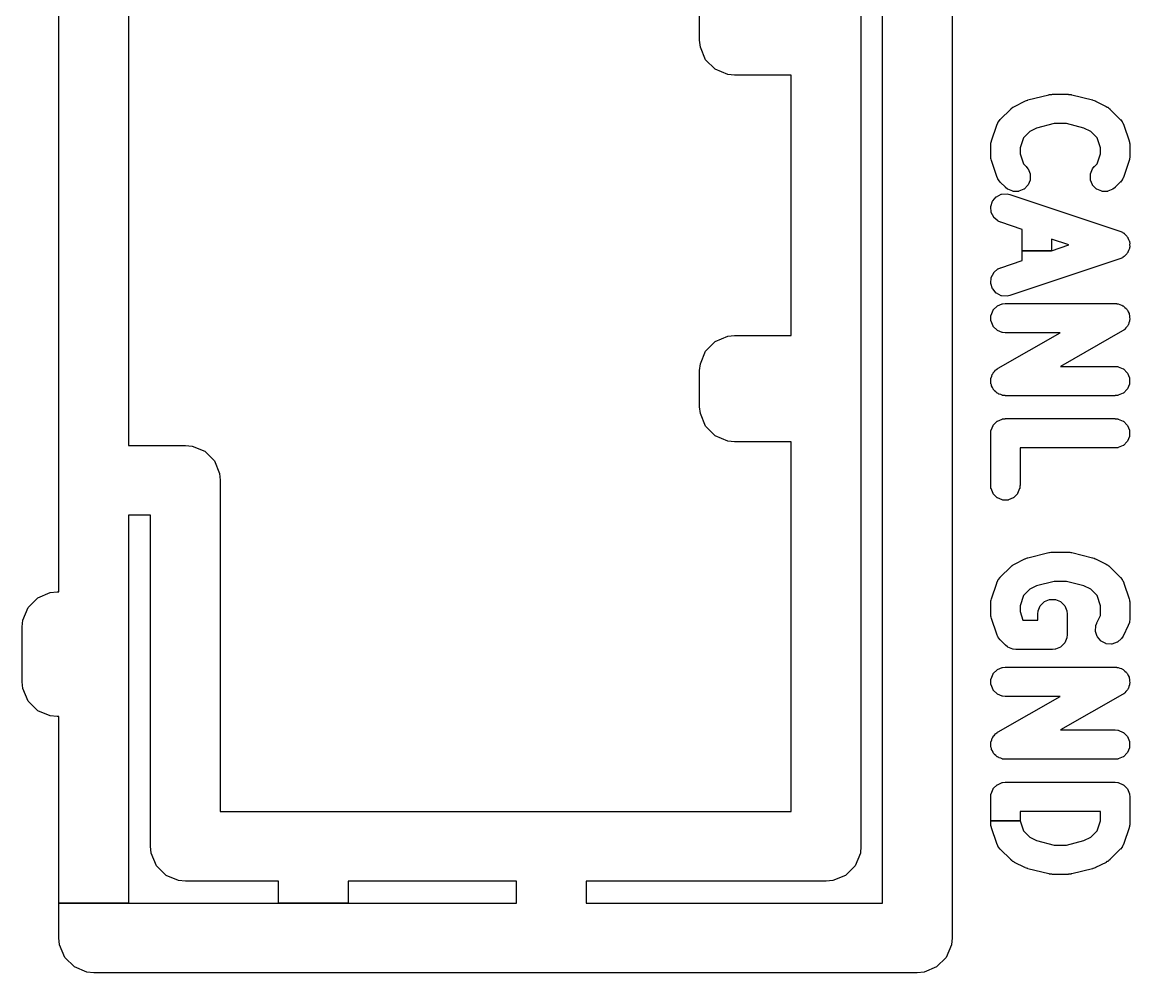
# Model space of a CAD drawing. Extents: x 3.09 to 4.62, y -6.48 to -3.16.
# Drawn here: x 3.085 to 3.3232, y -4.7999 to -4.5955 of the extents above; entities that cross this region are included whole.
import ezdxf

# ---------------------------------------------------------------- set-up
doc = ezdxf.new("R2010")
doc.units = 0
doc.header["$MEASUREMENT"] = 0
doc.layers.add('BLACK', color=7, linetype='CONTINUOUS')

msp = doc.modelspace()

# ---------------------------------------------------------------- linework, layer by layer
at = {"layer": 'BLACK', "linetype": 'CONTINUOUS'}
for p, q in [((3.28502, -4.39861), (3.28502, -4.79241)), ((3.27002, -4.78491), (3.27002, -4.40611)), ((3.26542, -4.41831), (3.26542, -4.77271)), ((3.09292, -4.71801), (3.09292, -4.50451)), ((3.10792, -4.50451), (3.10792, -4.68651)), ((3.23072, -4.59941), (3.23072, -4.59161)), ((3.23087, -4.60088), (3.23072, -4.59941)), ((3.23199, -4.60358), (3.23087, -4.60088)), ((3.23406, -4.60565), (3.23199, -4.60358)), ((3.23676, -4.60677), (3.23406, -4.60565)), ((3.23822, -4.60691), (3.23676, -4.60677)), ((3.25042, -4.60691), (3.23822, -4.60691)), ((3.25042, -4.66291), (3.25042, -4.60691)), ((3.30133, -4.61224), (3.30583, -4.61112)), ((3.30583, -4.61112), (3.30584, -4.61111)), ((3.30584, -4.61111), (3.30592, -4.6111)), ((3.30592, -4.6111), (3.30594, -4.6111)), ((3.30594, -4.6111), (3.30599, -4.61108)), ((3.30599, -4.61108), (3.30621, -4.61106)), ((3.30621, -4.61106), (3.30642, -4.61103)), ((3.30642, -4.61103), (3.30647, -4.61103)), ((3.30647, -4.61103), (3.30649, -4.61103)), ((3.30649, -4.61103), (3.30657, -4.61102)), ((3.30657, -4.61102), (3.30659, -4.61102)), ((3.30659, -4.61102), (3.30996, -4.61102)), ((3.30996, -4.61102), (3.30998, -4.61102)), ((3.30998, -4.61102), (3.31006, -4.61103)), ((3.31006, -4.61103), (3.31008, -4.61103)), ((3.31008, -4.61103), (3.31014, -4.61103)), ((3.31014, -4.61103), (3.31035, -4.61106)), ((3.31035, -4.61106), (3.31056, -4.61108)), ((3.31056, -4.61108), (3.31062, -4.6111)), ((3.31062, -4.6111), (3.31063, -4.6111)), ((3.31063, -4.6111), (3.31071, -4.61111)), ((3.31071, -4.61111), (3.31073, -4.61112)), ((3.31073, -4.61112), (3.31523, -4.61224)), ((3.29536, -4.61645), (3.29761, -4.6142)), ((3.29761, -4.6142), (3.29763, -4.61418)), ((3.29763, -4.61418), (3.29784, -4.61401)), ((3.29784, -4.61401), (3.29788, -4.61396)), ((3.29788, -4.61396), (3.29792, -4.61392)), ((3.29792, -4.61392), (3.298, -4.61387)), ((3.298, -4.61387), (3.29807, -4.61382)), ((3.29807, -4.61382), (3.29812, -4.61379)), ((3.29812, -4.61379), (3.29818, -4.61376)), ((3.29818, -4.61376), (3.29841, -4.61362)), ((3.29841, -4.61362), (3.29843, -4.61361)), ((3.29843, -4.61361), (3.30068, -4.61248)), ((3.30068, -4.61248), (3.3007, -4.61247)), ((3.3007, -4.61247), (3.30072, -4.61246)), ((3.30072, -4.61246), (3.30076, -4.61244)), ((3.30076, -4.61244), (3.301, -4.61236)), ((3.301, -4.61236), (3.30124, -4.61227)), ((3.30124, -4.61227), (3.30128, -4.61226)), ((3.30128, -4.61226), (3.30131, -4.61225)), ((3.30131, -4.61225), (3.30133, -4.61224)), ((3.31523, -4.61224), (3.31525, -4.61225)), ((3.31525, -4.61225), (3.31527, -4.61226)), ((3.31527, -4.61226), (3.31531, -4.61227)), ((3.31531, -4.61227), (3.31555, -4.61236)), ((3.31555, -4.61236), (3.31579, -4.61244)), ((3.31579, -4.61244), (3.31583, -4.61246)), ((3.31583, -4.61246), (3.31585, -4.61247)), ((3.31585, -4.61247), (3.31587, -4.61248)), ((3.31587, -4.61248), (3.31812, -4.61361)), ((3.31812, -4.61361), (3.31814, -4.61362)), ((3.31814, -4.61362), (3.31837, -4.61376)), ((3.31837, -4.61376), (3.31843, -4.61379)), ((3.31843, -4.61379), (3.31848, -4.61382)), ((3.31848, -4.61382), (3.31855, -4.61387)), ((3.31855, -4.61387), (3.31863, -4.61392)), ((3.31863, -4.61392), (3.31867, -4.61396)), ((3.31867, -4.61396), (3.31871, -4.61401)), ((3.31871, -4.61401), (3.31893, -4.61418)), ((3.31893, -4.61418), (3.31894, -4.6142)), ((3.31894, -4.6142), (3.32119, -4.61645)), ((3.29498, -4.61691), (3.29535, -4.61646)), ((3.29535, -4.61646), (3.29536, -4.61645)), ((3.32119, -4.61645), (3.3212, -4.61646)), ((3.3212, -4.61646), (3.32157, -4.61691)), ((3.29348, -4.62105), (3.2946, -4.61768)), ((3.2946, -4.61768), (3.29461, -4.61766)), ((3.29461, -4.61766), (3.29485, -4.61713)), ((3.29485, -4.61713), (3.29488, -4.61708)), ((3.29488, -4.61708), (3.29493, -4.61703)), ((3.29493, -4.61703), (3.29495, -4.61696)), ((3.29495, -4.61696), (3.29498, -4.61691)), ((3.30319, -4.61827), (3.30171, -4.61901)), ((3.30698, -4.61732), (3.30319, -4.61827)), ((3.30958, -4.61732), (3.30698, -4.61732)), ((3.31336, -4.61827), (3.30958, -4.61732)), ((3.31485, -4.61901), (3.31336, -4.61827)), ((3.32157, -4.61691), (3.3216, -4.61696)), ((3.3216, -4.61696), (3.32163, -4.61703)), ((3.32163, -4.61703), (3.32168, -4.61708)), ((3.32168, -4.61708), (3.32171, -4.61713)), ((3.32171, -4.61713), (3.32194, -4.61766)), ((3.32194, -4.61766), (3.32195, -4.61768)), ((3.32195, -4.61768), (3.32308, -4.62105)), ((3.29339, -4.6214), (3.29341, -4.62134)), ((3.29341, -4.62134), (3.29347, -4.62107)), ((3.29347, -4.62107), (3.29348, -4.62105)), ((3.30034, -4.62037), (3.29962, -4.62256)), ((3.30171, -4.61901), (3.30034, -4.62037)), ((3.31621, -4.62037), (3.31485, -4.61901)), ((3.31694, -4.62256), (3.31621, -4.62037)), ((3.32308, -4.62105), (3.32308, -4.62107)), ((3.32308, -4.62107), (3.32314, -4.62134)), ((3.32314, -4.62134), (3.32317, -4.6214)), ((3.29332, -4.62203), (3.29334, -4.62175)), ((3.29332, -4.62205), (3.29332, -4.62203)), ((3.29332, -4.6243), (3.29332, -4.62205)), ((3.29334, -4.62163), (3.29336, -4.62154)), ((3.29334, -4.62169), (3.29334, -4.62163)), ((3.29334, -4.62175), (3.29334, -4.62169)), ((3.29336, -4.62154), (3.29337, -4.62145)), ((3.29337, -4.62145), (3.29339, -4.6214)), ((3.29962, -4.62256), (3.29962, -4.62379)), ((3.31694, -4.62379), (3.31694, -4.62256)), ((3.32317, -4.6214), (3.32318, -4.62145)), ((3.32318, -4.62145), (3.32319, -4.62154)), ((3.32319, -4.62154), (3.32321, -4.62163)), ((3.32321, -4.62163), (3.32321, -4.62169)), ((3.32321, -4.62169), (3.32321, -4.62175)), ((3.32321, -4.62175), (3.32324, -4.62203)), ((3.32324, -4.62203), (3.32324, -4.62205)), ((3.32324, -4.62205), (3.32324, -4.6243)), ((3.29332, -4.62432), (3.29332, -4.6243)), ((3.29334, -4.62459), (3.29332, -4.62432)), ((3.29334, -4.62465), (3.29334, -4.62459)), ((3.29334, -4.62471), (3.29334, -4.62465)), ((3.29336, -4.6248), (3.29334, -4.62471)), ((3.29337, -4.62489), (3.29336, -4.6248)), ((3.29339, -4.62495), (3.29337, -4.62489)), ((3.29341, -4.625), (3.29339, -4.62495)), ((3.29347, -4.62527), (3.29341, -4.625)), ((3.29348, -4.62529), (3.29347, -4.62527)), ((3.2946, -4.62867), (3.29348, -4.62529)), ((3.29962, -4.62379), (3.30034, -4.62597)), ((3.30034, -4.62597), (3.30094, -4.62657)), ((3.31561, -4.62657), (3.31621, -4.62597)), ((3.31621, -4.62597), (3.31694, -4.62379)), ((3.32308, -4.62529), (3.32195, -4.62867)), ((3.32314, -4.62501), (3.32308, -4.62527)), ((3.32308, -4.62527), (3.32308, -4.62529)), ((3.32317, -4.62495), (3.32314, -4.62501)), ((3.32318, -4.62489), (3.32317, -4.62495)), ((3.32319, -4.6248), (3.32318, -4.62489)), ((3.32321, -4.62471), (3.32319, -4.6248)), ((3.32324, -4.62432), (3.32321, -4.62459)), ((3.32321, -4.62459), (3.32321, -4.62465)), ((3.32321, -4.62465), (3.32321, -4.62471)), ((3.32324, -4.6243), (3.32324, -4.62432)), ((3.30094, -4.62657), (3.30096, -4.62658)), ((3.30096, -4.62658), (3.30132, -4.62703)), ((3.30132, -4.62703), (3.30135, -4.62708)), ((3.30135, -4.62708), (3.30179, -4.62815)), ((3.30179, -4.62815), (3.30181, -4.62822)), ((3.30181, -4.62822), (3.30181, -4.62937)), ((3.31475, -4.62822), (3.31476, -4.62815)), ((3.31475, -4.62937), (3.31475, -4.62822)), ((3.31476, -4.62815), (3.3152, -4.62708)), ((3.3152, -4.62708), (3.31523, -4.62703)), ((3.31523, -4.62703), (3.3156, -4.62658)), ((3.3156, -4.62658), (3.31561, -4.62657)), ((3.29461, -4.62869), (3.2946, -4.62867)), ((3.29485, -4.62921), (3.29461, -4.62869)), ((3.29488, -4.62926), (3.29485, -4.62921)), ((3.29493, -4.62932), (3.29488, -4.62926)), ((3.29495, -4.62939), (3.29493, -4.62932)), ((3.29498, -4.62944), (3.29495, -4.62939)), ((3.29535, -4.62988), (3.29498, -4.62944)), ((3.29536, -4.6299), (3.29535, -4.62988)), ((3.29649, -4.63102), (3.29536, -4.6299)), ((3.30131, -4.63058), (3.30049, -4.63139)), ((3.30135, -4.63051), (3.30131, -4.63058)), ((3.30179, -4.62945), (3.30135, -4.63051)), ((3.30181, -4.62937), (3.30179, -4.62945)), ((3.31476, -4.62945), (3.31475, -4.62937)), ((3.3152, -4.63051), (3.31476, -4.62945)), ((3.31524, -4.63058), (3.3152, -4.63051)), ((3.31606, -4.63139), (3.31524, -4.63058)), ((3.32119, -4.6299), (3.32007, -4.63102)), ((3.3212, -4.62988), (3.32119, -4.6299)), ((3.32157, -4.62944), (3.3212, -4.62988)), ((3.3216, -4.62939), (3.32157, -4.62944)), ((3.32163, -4.62932), (3.3216, -4.62939)), ((3.32168, -4.62926), (3.32163, -4.62932)), ((3.32171, -4.62921), (3.32168, -4.62926)), ((3.32194, -4.62869), (3.32171, -4.62921)), ((3.32195, -4.62867), (3.32194, -4.62869)), ((3.29375, -4.63395), (3.29451, -4.63308)), ((3.29451, -4.63308), (3.29457, -4.63304)), ((3.29457, -4.63304), (3.2956, -4.63252)), ((3.2956, -4.63252), (3.29567, -4.6325)), ((3.29567, -4.6325), (3.29682, -4.63242)), ((3.2965, -4.63104), (3.29649, -4.63102)), ((3.29695, -4.6314), (3.2965, -4.63104)), ((3.29682, -4.63242), (3.29688, -4.63242)), ((3.29688, -4.63242), (3.29744, -4.63255)), ((3.297, -4.63143), (3.29695, -4.6314)), ((3.29806, -4.63187), (3.297, -4.63143)), ((3.29744, -4.63255), (3.29746, -4.63256)), ((3.29746, -4.63256), (3.32108, -4.64043)), ((3.29814, -4.63189), (3.29806, -4.63187)), ((3.29929, -4.63189), (3.29814, -4.63189)), ((3.29937, -4.63187), (3.29929, -4.63189)), ((3.30043, -4.63143), (3.29937, -4.63187)), ((3.30049, -4.63139), (3.30043, -4.63143)), ((3.31612, -4.63143), (3.31606, -4.63139)), ((3.31719, -4.63187), (3.31612, -4.63143)), ((3.31726, -4.63189), (3.31719, -4.63187)), ((3.31841, -4.63189), (3.31726, -4.63189)), ((3.31849, -4.63187), (3.31841, -4.63189)), ((3.31955, -4.63143), (3.31849, -4.63187)), ((3.3196, -4.6314), (3.31955, -4.63143)), ((3.32005, -4.63104), (3.3196, -4.6314)), ((3.32007, -4.63102), (3.32005, -4.63104)), ((3.29334, -4.63519), (3.29335, -4.63511)), ((3.29342, -4.63634), (3.29334, -4.63519)), ((3.29335, -4.63511), (3.29371, -4.63402)), ((3.29371, -4.63402), (3.29375, -4.63395)), ((3.29344, -4.63641), (3.29342, -4.63634)), ((3.29396, -4.63744), (3.29344, -4.63641)), ((3.294, -4.6375), (3.29396, -4.63744)), ((3.29487, -4.63826), (3.294, -4.6375)), ((3.29492, -4.63829), (3.29487, -4.63826)), ((3.29545, -4.63853), (3.29492, -4.63829)), ((3.29547, -4.63853), (3.29545, -4.63853)), ((3.30007, -4.64007), (3.29547, -4.63853)), ((3.30007, -4.64467), (3.30007, -4.64007)), ((3.31013, -4.64342), (3.30636, -4.64217)), ((3.30636, -4.64217), (3.30636, -4.64467)), ((3.32108, -4.64043), (3.3211, -4.64044)), ((3.3211, -4.64044), (3.32163, -4.64067)), ((3.32163, -4.64067), (3.32168, -4.64071)), ((3.32168, -4.64071), (3.32182, -4.64083)), ((3.32182, -4.64083), (3.32199, -4.64091)), ((3.32199, -4.64091), (3.32205, -4.64096)), ((3.32205, -4.64096), (3.32228, -4.64123)), ((3.32228, -4.64123), (3.32255, -4.64146)), ((3.32255, -4.64146), (3.3226, -4.64152)), ((3.3226, -4.64152), (3.32268, -4.64169)), ((3.32268, -4.64169), (3.3228, -4.64183)), ((3.3228, -4.64183), (3.32284, -4.64189)), ((3.32284, -4.64189), (3.32295, -4.64223)), ((3.32295, -4.64223), (3.32311, -4.64255)), ((3.32311, -4.64255), (3.32313, -4.64263)), ((3.32313, -4.64263), (3.32315, -4.64281)), ((3.30007, -4.64677), (3.30007, -4.64467)), ((3.30007, -4.64467), (3.30636, -4.64467)), ((3.30636, -4.64467), (3.30007, -4.64467)), ((3.30636, -4.64467), (3.31013, -4.64342)), ((3.32268, -4.64515), (3.3226, -4.64532)), ((3.3228, -4.64501), (3.32268, -4.64515)), ((3.32284, -4.64494), (3.3228, -4.64501)), ((3.32295, -4.64461), (3.32284, -4.64494)), ((3.32311, -4.64429), (3.32295, -4.64461)), ((3.32313, -4.64421), (3.32311, -4.64429)), ((3.32315, -4.64403), (3.32313, -4.64421)), ((3.32315, -4.64281), (3.3232, -4.64299)), ((3.3232, -4.64385), (3.32315, -4.64403)), ((3.32321, -4.64306), (3.32319, -4.64342)), ((3.32319, -4.64342), (3.32321, -4.64377)), ((3.3232, -4.64299), (3.32321, -4.64306)), ((3.32321, -4.64377), (3.3232, -4.64385)), ((3.29547, -4.64831), (3.30007, -4.64677)), ((3.32108, -4.64641), (3.29746, -4.65428)), ((3.3211, -4.6464), (3.32108, -4.64641)), ((3.32163, -4.64616), (3.3211, -4.6464)), ((3.32168, -4.64613), (3.32163, -4.64616)), ((3.32182, -4.64601), (3.32168, -4.64613)), ((3.32199, -4.64593), (3.32182, -4.64601)), ((3.32205, -4.64588), (3.32199, -4.64593)), ((3.32228, -4.64561), (3.32205, -4.64588)), ((3.32255, -4.64538), (3.32228, -4.64561)), ((3.3226, -4.64532), (3.32255, -4.64538)), ((3.29344, -4.65043), (3.29396, -4.6494)), ((3.29396, -4.6494), (3.294, -4.64933)), ((3.294, -4.64933), (3.29487, -4.64858)), ((3.29487, -4.64858), (3.29492, -4.64855)), ((3.29492, -4.64855), (3.29545, -4.64831)), ((3.29545, -4.64831), (3.29547, -4.64831)), ((3.29334, -4.65165), (3.29342, -4.6505)), ((3.29335, -4.65173), (3.29334, -4.65165)), ((3.29371, -4.65282), (3.29335, -4.65173)), ((3.29342, -4.6505), (3.29344, -4.65043)), ((3.29375, -4.65288), (3.29371, -4.65282)), ((3.29451, -4.65376), (3.29375, -4.65288)), ((3.29457, -4.6538), (3.29451, -4.65376)), ((3.2956, -4.65432), (3.29457, -4.6538)), ((3.29567, -4.65434), (3.2956, -4.65432)), ((3.29682, -4.65442), (3.29567, -4.65434)), ((3.29688, -4.65442), (3.29682, -4.65442)), ((3.29744, -4.65429), (3.29688, -4.65442)), ((3.29746, -4.65428), (3.29744, -4.65429)), ((3.29387, -4.65739), (3.29469, -4.65657)), ((3.29469, -4.65657), (3.29475, -4.65653)), ((3.29475, -4.65653), (3.29581, -4.65609)), ((3.29581, -4.65609), (3.29587, -4.65608)), ((3.29587, -4.65608), (3.29645, -4.65602)), ((3.29645, -4.65602), (3.29647, -4.65602)), ((3.29647, -4.65602), (3.32009, -4.65602)), ((3.32009, -4.65602), (3.32011, -4.65602)), ((3.32011, -4.65602), (3.32023, -4.65603)), ((3.32023, -4.65603), (3.32027, -4.65603)), ((3.32027, -4.65603), (3.32035, -4.65603)), ((3.32035, -4.65603), (3.32041, -4.65605)), ((3.32041, -4.65605), (3.32068, -4.65608)), ((3.32068, -4.65608), (3.32074, -4.65609)), ((3.32074, -4.65609), (3.32109, -4.65624)), ((3.32109, -4.65624), (3.32146, -4.65634)), ((3.32146, -4.65634), (3.32153, -4.65637)), ((3.32153, -4.65637), (3.32165, -4.65647)), ((3.32165, -4.65647), (3.3218, -4.65653)), ((3.3218, -4.65653), (3.32187, -4.65657)), ((3.32187, -4.65657), (3.32214, -4.65684)), ((3.32214, -4.65684), (3.32244, -4.65707)), ((3.32244, -4.65707), (3.32249, -4.65713)), ((3.29337, -4.65859), (3.29339, -4.65852)), ((3.29337, -4.65974), (3.29337, -4.65859)), ((3.29339, -4.65852), (3.29383, -4.65745)), ((3.29383, -4.65745), (3.29387, -4.65739)), ((3.32249, -4.65713), (3.32257, -4.65727)), ((3.32257, -4.65727), (3.32268, -4.65739)), ((3.32268, -4.65739), (3.32272, -4.65745)), ((3.32272, -4.65745), (3.32287, -4.6578)), ((3.32287, -4.6578), (3.32306, -4.65813)), ((3.32306, -4.65813), (3.32308, -4.65821)), ((3.32308, -4.65821), (3.3231, -4.65837)), ((3.3231, -4.65837), (3.32317, -4.65852)), ((3.32317, -4.65852), (3.32318, -4.65859)), ((3.32318, -4.65859), (3.32318, -4.65897)), ((3.32318, -4.65897), (3.32323, -4.65935)), ((3.32322, -4.65943), (3.32318, -4.65958)), ((3.32323, -4.65935), (3.32322, -4.65943)), ((3.29339, -4.65982), (3.29337, -4.65974)), ((3.29383, -4.66088), (3.29339, -4.65982)), ((3.29387, -4.66095), (3.29383, -4.66088)), ((3.29469, -4.66176), (3.29387, -4.66095)), ((3.29475, -4.6618), (3.29469, -4.66176)), ((3.29581, -4.66225), (3.29475, -4.6618)), ((3.32177, -4.66182), (3.32167, -4.66189)), ((3.3218, -4.6618), (3.32177, -4.66182)), ((3.32187, -4.66176), (3.3218, -4.6618)), ((3.32191, -4.66172), (3.32187, -4.66176)), ((3.32214, -4.66156), (3.32191, -4.66172)), ((3.32218, -4.66152), (3.32214, -4.66156)), ((3.32241, -4.66122), (3.32218, -4.66152)), ((3.32268, -4.66095), (3.32241, -4.66122)), ((3.32272, -4.66088), (3.32268, -4.66095)), ((3.32279, -4.66073), (3.32272, -4.66088)), ((3.32289, -4.66061), (3.32279, -4.66073)), ((3.32292, -4.66054), (3.32289, -4.66061)), ((3.32302, -4.66017), (3.32292, -4.66054)), ((3.32317, -4.65982), (3.32302, -4.66017)), ((3.32318, -4.65974), (3.32317, -4.65982)), ((3.32318, -4.65958), (3.32318, -4.65974)), ((3.23199, -4.66625), (3.23406, -4.66418)), ((3.23406, -4.66418), (3.23676, -4.66306)), ((3.23676, -4.66306), (3.23822, -4.66291)), ((3.23822, -4.66291), (3.25042, -4.66291)), ((3.2949, -4.66993), (3.30823, -4.66232)), ((3.29587, -4.66226), (3.29581, -4.66225)), ((3.29645, -4.66232), (3.29587, -4.66226)), ((3.29647, -4.66232), (3.29645, -4.66232)), ((3.30823, -4.66232), (3.29647, -4.66232)), ((3.32165, -4.6619), (3.30833, -4.66952)), ((3.32167, -4.66189), (3.32165, -4.6619)), ((3.23087, -4.66895), (3.23199, -4.66625)), ((3.23072, -4.67041), (3.23087, -4.66895)), ((3.23072, -4.67821), (3.23072, -4.67041)), ((3.29353, -4.67166), (3.29363, -4.6713)), ((3.29363, -4.6713), (3.29367, -4.67123)), ((3.29367, -4.67123), (3.29377, -4.6711)), ((3.29377, -4.6711), (3.29383, -4.67095)), ((3.29383, -4.67095), (3.29387, -4.67089)), ((3.29387, -4.67089), (3.29414, -4.67062)), ((3.29414, -4.67062), (3.29437, -4.67032)), ((3.29437, -4.67032), (3.29441, -4.67028)), ((3.29441, -4.67028), (3.29464, -4.67012)), ((3.29464, -4.67012), (3.29469, -4.67007)), ((3.29469, -4.67007), (3.29475, -4.67003)), ((3.29475, -4.67003), (3.29478, -4.67002)), ((3.29478, -4.67002), (3.29489, -4.66994)), ((3.29489, -4.66994), (3.2949, -4.66993)), ((3.30833, -4.66952), (3.32009, -4.66952)), ((3.32009, -4.66952), (3.32011, -4.66952)), ((3.32011, -4.66952), (3.32068, -4.66957)), ((3.32068, -4.66957), (3.32074, -4.66959)), ((3.32074, -4.66959), (3.3218, -4.67003)), ((3.3218, -4.67003), (3.32187, -4.67007)), ((3.32187, -4.67007), (3.32268, -4.67089)), ((3.32268, -4.67089), (3.32272, -4.67095)), ((3.32272, -4.67095), (3.32317, -4.67201)), ((3.29332, -4.67248), (3.29333, -4.67241)), ((3.29337, -4.67286), (3.29332, -4.67248)), ((3.29333, -4.67241), (3.29337, -4.67225)), ((3.29337, -4.67209), (3.29339, -4.67201)), ((3.29337, -4.67225), (3.29337, -4.67209)), ((3.29337, -4.67324), (3.29337, -4.67286)), ((3.29339, -4.67332), (3.29337, -4.67324)), ((3.29339, -4.67201), (3.29353, -4.67166)), ((3.29345, -4.67347), (3.29339, -4.67332)), ((3.29347, -4.67363), (3.29345, -4.67347)), ((3.29349, -4.6737), (3.29347, -4.67363)), ((3.29368, -4.67403), (3.29349, -4.6737)), ((3.32317, -4.67332), (3.32272, -4.67438)), ((3.32317, -4.67201), (3.32318, -4.67209)), ((3.32318, -4.67324), (3.32317, -4.67332)), ((3.32318, -4.67209), (3.32318, -4.67324)), ((3.29383, -4.67438), (3.29368, -4.67403)), ((3.29387, -4.67445), (3.29383, -4.67438)), ((3.29399, -4.67456), (3.29387, -4.67445)), ((3.29407, -4.6747), (3.29399, -4.67456)), ((3.29412, -4.67476), (3.29407, -4.6747)), ((3.29442, -4.67499), (3.29412, -4.67476)), ((3.29469, -4.67526), (3.29442, -4.67499)), ((3.29475, -4.6753), (3.29469, -4.67526)), ((3.2949, -4.67536), (3.29475, -4.6753)), ((3.29503, -4.67546), (3.2949, -4.67536)), ((3.2951, -4.6755), (3.29503, -4.67546)), ((3.29546, -4.6756), (3.2951, -4.6755)), ((3.29581, -4.67574), (3.29546, -4.6756)), ((3.29587, -4.67576), (3.29581, -4.67574)), ((3.29615, -4.67579), (3.29587, -4.67576)), ((3.29621, -4.6758), (3.29615, -4.67579)), ((3.29628, -4.67581), (3.29621, -4.6758)), ((3.29632, -4.6758), (3.29628, -4.67581)), ((3.29645, -4.67581), (3.29632, -4.6758)), ((3.29647, -4.67582), (3.29645, -4.67581)), ((3.32009, -4.67582), (3.29647, -4.67582)), ((3.32011, -4.67581), (3.32009, -4.67582)), ((3.32068, -4.67576), (3.32011, -4.67581)), ((3.32074, -4.67574), (3.32068, -4.67576)), ((3.3218, -4.6753), (3.32074, -4.67574)), ((3.32187, -4.67526), (3.3218, -4.6753)), ((3.32268, -4.67445), (3.32187, -4.67526)), ((3.32272, -4.67438), (3.32268, -4.67445)), ((3.23087, -4.67967), (3.23072, -4.67821)), ((3.23199, -4.68238), (3.23087, -4.67967)), ((3.29475, -4.68128), (3.29581, -4.68084)), ((3.29581, -4.68084), (3.29587, -4.68082)), ((3.29587, -4.68082), (3.29645, -4.68077)), ((3.29645, -4.68077), (3.29647, -4.68076)), ((3.29647, -4.68076), (3.32009, -4.68076)), ((3.32009, -4.68076), (3.32011, -4.68077)), ((3.32011, -4.68077), (3.32068, -4.68082)), ((3.32068, -4.68082), (3.32074, -4.68084)), ((3.32074, -4.68084), (3.3218, -4.68128)), ((3.23406, -4.68445), (3.23199, -4.68238)), ((3.29337, -4.68332), (3.29339, -4.68326)), ((3.29339, -4.68326), (3.29383, -4.6822)), ((3.29383, -4.6822), (3.29387, -4.68213)), ((3.29387, -4.68213), (3.29469, -4.68132)), ((3.29469, -4.68132), (3.29475, -4.68128)), ((3.3218, -4.68128), (3.32187, -4.68132)), ((3.32187, -4.68132), (3.32268, -4.68213)), ((3.32268, -4.68213), (3.32272, -4.6822)), ((3.32272, -4.6822), (3.32317, -4.68326)), ((3.32317, -4.68326), (3.32318, -4.68334)), ((3.23676, -4.68557), (3.23406, -4.68445)), ((3.23822, -4.68571), (3.23676, -4.68557)), ((3.29332, -4.6839), (3.29337, -4.68332)), ((3.29332, -4.68391), (3.29332, -4.6839)), ((3.29332, -4.69516), (3.29332, -4.68391)), ((3.32272, -4.68563), (3.32268, -4.68569)), ((3.32317, -4.68457), (3.32272, -4.68563)), ((3.32318, -4.68449), (3.32317, -4.68457)), ((3.32318, -4.68334), (3.32318, -4.68449)), ((3.10792, -4.68651), (3.12012, -4.68651)), ((3.12012, -4.68651), (3.12159, -4.68666)), ((3.12159, -4.68666), (3.12429, -4.68778)), ((3.12429, -4.68778), (3.12636, -4.68985)), ((3.25042, -4.68571), (3.23822, -4.68571)), ((3.25042, -4.76521), (3.25042, -4.68571)), ((3.32009, -4.68706), (3.29962, -4.68706)), ((3.29962, -4.68706), (3.29962, -4.69516)), ((3.32011, -4.68706), (3.32009, -4.68706)), ((3.32068, -4.68701), (3.32011, -4.68706)), ((3.32074, -4.68699), (3.32068, -4.68701)), ((3.3218, -4.68655), (3.32074, -4.68699)), ((3.32187, -4.68651), (3.3218, -4.68655)), ((3.32268, -4.68569), (3.32187, -4.68651)), ((3.12636, -4.68985), (3.12748, -4.69255)), ((3.12748, -4.69255), (3.12762, -4.69401)), ((3.12762, -4.69401), (3.12762, -4.76521)), ((3.29332, -4.69518), (3.29332, -4.69516)), ((3.29337, -4.69576), (3.29332, -4.69518)), ((3.29961, -4.69518), (3.29956, -4.69576)), ((3.29962, -4.69516), (3.29961, -4.69518)), ((3.29339, -4.69581), (3.29337, -4.69576)), ((3.29383, -4.69688), (3.29339, -4.69581)), ((3.29387, -4.69694), (3.29383, -4.69688)), ((3.29469, -4.69776), (3.29387, -4.69694)), ((3.29906, -4.69694), (3.29825, -4.69776)), ((3.2991, -4.69688), (3.29906, -4.69694)), ((3.29954, -4.69581), (3.2991, -4.69688)), ((3.29956, -4.69576), (3.29954, -4.69581)), ((3.29475, -4.6978), (3.29469, -4.69776)), ((3.29581, -4.69824), (3.29475, -4.6978)), ((3.29589, -4.69826), (3.29581, -4.69824)), ((3.29704, -4.69826), (3.29589, -4.69826)), ((3.29712, -4.69824), (3.29704, -4.69826)), ((3.29818, -4.6978), (3.29712, -4.69824)), ((3.29825, -4.69776), (3.29818, -4.6978)), ((3.11262, -4.70151), (3.10792, -4.70151)), ((3.10792, -4.70151), (3.10792, -4.78491)), ((3.11262, -4.77271), (3.11262, -4.70151)), ((3.30599, -4.70951), (3.30621, -4.70949)), ((3.30621, -4.70949), (3.30642, -4.70945)), ((3.30642, -4.70945), (3.30647, -4.70945)), ((3.30647, -4.70945), (3.30649, -4.70946)), ((3.30649, -4.70946), (3.30657, -4.70945)), ((3.30657, -4.70945), (3.30659, -4.70945)), ((3.30659, -4.70945), (3.30996, -4.70945)), ((3.30996, -4.70945), (3.30998, -4.70945)), ((3.30998, -4.70945), (3.31006, -4.70946)), ((3.31006, -4.70946), (3.31008, -4.70945)), ((3.31008, -4.70945), (3.31014, -4.70945)), ((3.31014, -4.70945), (3.31035, -4.70949)), ((3.31035, -4.70949), (3.31056, -4.70951)), ((3.29843, -4.71203), (3.30068, -4.71091)), ((3.30068, -4.71091), (3.3007, -4.7109)), ((3.3007, -4.7109), (3.30072, -4.71089)), ((3.30072, -4.71089), (3.30076, -4.71087)), ((3.30076, -4.71087), (3.301, -4.71078)), ((3.301, -4.71078), (3.30124, -4.71069)), ((3.30124, -4.71069), (3.30128, -4.71068)), ((3.30128, -4.71068), (3.30131, -4.71067)), ((3.30131, -4.71067), (3.30133, -4.71067)), ((3.30133, -4.71067), (3.30583, -4.70954)), ((3.30583, -4.70954), (3.30584, -4.70954)), ((3.30584, -4.70954), (3.30592, -4.70953)), ((3.30592, -4.70953), (3.30594, -4.70952)), ((3.30594, -4.70952), (3.30599, -4.70951)), ((3.31056, -4.70951), (3.31062, -4.70952)), ((3.31062, -4.70952), (3.31063, -4.70953)), ((3.31063, -4.70953), (3.31071, -4.70954)), ((3.31071, -4.70954), (3.31073, -4.70954)), ((3.31073, -4.70954), (3.31523, -4.71067)), ((3.31523, -4.71067), (3.31525, -4.71067)), ((3.31525, -4.71067), (3.31527, -4.71068)), ((3.31527, -4.71068), (3.31531, -4.71069)), ((3.31531, -4.71069), (3.31555, -4.71078)), ((3.31555, -4.71078), (3.31579, -4.71087)), ((3.31579, -4.71087), (3.31583, -4.71089)), ((3.31583, -4.71089), (3.31585, -4.7109)), ((3.31585, -4.7109), (3.31587, -4.71091)), ((3.31587, -4.71091), (3.31812, -4.71203)), ((3.29536, -4.71487), (3.29761, -4.71262)), ((3.29761, -4.71262), (3.29763, -4.71261)), ((3.29763, -4.71261), (3.29784, -4.71243)), ((3.29784, -4.71243), (3.29788, -4.71239)), ((3.29788, -4.71239), (3.29792, -4.71235)), ((3.29792, -4.71235), (3.298, -4.7123)), ((3.298, -4.7123), (3.29807, -4.71224)), ((3.29807, -4.71224), (3.29812, -4.71221)), ((3.29812, -4.71221), (3.29818, -4.71219)), ((3.29818, -4.71219), (3.29841, -4.71204)), ((3.29841, -4.71204), (3.29843, -4.71203)), ((3.31812, -4.71203), (3.31814, -4.71204)), ((3.31814, -4.71204), (3.31837, -4.71219)), ((3.31837, -4.71219), (3.31843, -4.71221)), ((3.31843, -4.71221), (3.31848, -4.71224)), ((3.31848, -4.71224), (3.31855, -4.7123)), ((3.31855, -4.7123), (3.31863, -4.71235)), ((3.31863, -4.71235), (3.31867, -4.71239)), ((3.31867, -4.71239), (3.31871, -4.71243)), ((3.31871, -4.71243), (3.31893, -4.71261)), ((3.31893, -4.71261), (3.31894, -4.71262)), ((3.31894, -4.71262), (3.32119, -4.71487)), ((3.29348, -4.71948), (3.2946, -4.7161)), ((3.2946, -4.7161), (3.29461, -4.71608)), ((3.29461, -4.71608), (3.29485, -4.71556)), ((3.29485, -4.71556), (3.29488, -4.71551)), ((3.29488, -4.71551), (3.29493, -4.71545)), ((3.29493, -4.71545), (3.29495, -4.71538)), ((3.29495, -4.71538), (3.29498, -4.71533)), ((3.29498, -4.71533), (3.29535, -4.71489)), ((3.29535, -4.71489), (3.29536, -4.71487)), ((3.30698, -4.71575), (3.30319, -4.7167)), ((3.30958, -4.71575), (3.30698, -4.71575)), ((3.31336, -4.7167), (3.30958, -4.71575)), ((3.32119, -4.71487), (3.3212, -4.71489)), ((3.3212, -4.71489), (3.32157, -4.71533)), ((3.32157, -4.71533), (3.3216, -4.71538)), ((3.3216, -4.71538), (3.32163, -4.71545)), ((3.32163, -4.71545), (3.32168, -4.71551)), ((3.32168, -4.71551), (3.32171, -4.71556)), ((3.32171, -4.71556), (3.32194, -4.71608)), ((3.32194, -4.71608), (3.32195, -4.7161)), ((3.32195, -4.7161), (3.32308, -4.71948)), ((3.08836, -4.71928), (3.09106, -4.71816)), ((3.09106, -4.71816), (3.09252, -4.71801)), ((3.09252, -4.71801), (3.09292, -4.71801)), ((3.30034, -4.7188), (3.29962, -4.72098)), ((3.30171, -4.71744), (3.30034, -4.7188)), ((3.30319, -4.7167), (3.30171, -4.71744)), ((3.31485, -4.71744), (3.31336, -4.7167)), ((3.31621, -4.7188), (3.31485, -4.71744)), ((3.31694, -4.72098), (3.31621, -4.7188)), ((3.08517, -4.72405), (3.08629, -4.72135)), ((3.08629, -4.72135), (3.08836, -4.71928)), ((3.29332, -4.72045), (3.29334, -4.72018)), ((3.29332, -4.72047), (3.29332, -4.72045)), ((3.29332, -4.72272), (3.29332, -4.72047)), ((3.29334, -4.72006), (3.29336, -4.71997)), ((3.29334, -4.72012), (3.29334, -4.72006)), ((3.29334, -4.72018), (3.29334, -4.72012)), ((3.29336, -4.71997), (3.29337, -4.71988)), ((3.29337, -4.71988), (3.29339, -4.71982)), ((3.29339, -4.71982), (3.29341, -4.71976)), ((3.29341, -4.71976), (3.29347, -4.7195)), ((3.29347, -4.7195), (3.29348, -4.71948)), ((3.29962, -4.72098), (3.29962, -4.72221)), ((3.30351, -4.72207), (3.30395, -4.72101)), ((3.30395, -4.72101), (3.304, -4.72094)), ((3.304, -4.72094), (3.30481, -4.72013)), ((3.30481, -4.72013), (3.30487, -4.72009)), ((3.30487, -4.72009), (3.30594, -4.71964)), ((3.30594, -4.71964), (3.30601, -4.71963)), ((3.30601, -4.71963), (3.30717, -4.71963)), ((3.30717, -4.71963), (3.30724, -4.71964)), ((3.30724, -4.71964), (3.30831, -4.72009)), ((3.30831, -4.72009), (3.30837, -4.72013)), ((3.30837, -4.72013), (3.30918, -4.72094)), ((3.30918, -4.72094), (3.30923, -4.72101)), ((3.30923, -4.72101), (3.30967, -4.72207)), ((3.31694, -4.7231), (3.31694, -4.72098)), ((3.32308, -4.71948), (3.32308, -4.7195)), ((3.32308, -4.7195), (3.32314, -4.71976)), ((3.32314, -4.71976), (3.32317, -4.71982)), ((3.32317, -4.71982), (3.32318, -4.71988)), ((3.32318, -4.71988), (3.32319, -4.71997)), ((3.32319, -4.71997), (3.32321, -4.72006)), ((3.32321, -4.72006), (3.32321, -4.72012)), ((3.32321, -4.72012), (3.32321, -4.72018)), ((3.32321, -4.72018), (3.32324, -4.72045)), ((3.32324, -4.72045), (3.32324, -4.72047)), ((3.32324, -4.72047), (3.32324, -4.72385)), ((3.29332, -4.72274), (3.29332, -4.72272)), ((3.29334, -4.72302), (3.29332, -4.72274)), ((3.29334, -4.72308), (3.29334, -4.72302)), ((3.29334, -4.72314), (3.29334, -4.72308)), ((3.29336, -4.72323), (3.29334, -4.72314)), ((3.29337, -4.72332), (3.29336, -4.72323)), ((3.29339, -4.72337), (3.29337, -4.72332)), ((3.29341, -4.72343), (3.29339, -4.72337)), ((3.29347, -4.7237), (3.29341, -4.72343)), ((3.29348, -4.72372), (3.29347, -4.7237)), ((3.2946, -4.72709), (3.29348, -4.72372)), ((3.29962, -4.72221), (3.30024, -4.72407)), ((3.30344, -4.7227), (3.3035, -4.72213)), ((3.30344, -4.72272), (3.30344, -4.7227)), ((3.30344, -4.72407), (3.30344, -4.72272)), ((3.3035, -4.72213), (3.30351, -4.72207)), ((3.30967, -4.72207), (3.30968, -4.72213)), ((3.30968, -4.72213), (3.30974, -4.7227)), ((3.30974, -4.7227), (3.30974, -4.72272)), ((3.30974, -4.72272), (3.30974, -4.72722)), ((3.31615, -4.72469), (3.31694, -4.7231)), ((3.08502, -4.72551), (3.08517, -4.72405)), ((3.08502, -4.73731), (3.08502, -4.72551)), ((3.30024, -4.72407), (3.30344, -4.72407)), ((3.31584, -4.72645), (3.31592, -4.7253)), ((3.31592, -4.7253), (3.31593, -4.72525)), ((3.31593, -4.72525), (3.31614, -4.72471)), ((3.31614, -4.72471), (3.31615, -4.72469)), ((3.3229, -4.72526), (3.32178, -4.72751)), ((3.32291, -4.72524), (3.3229, -4.72526)), ((3.32312, -4.7247), (3.32291, -4.72524)), ((3.32313, -4.72464), (3.32312, -4.7247)), ((3.32314, -4.72457), (3.32313, -4.72464)), ((3.32317, -4.7245), (3.32314, -4.72457)), ((3.32318, -4.72444), (3.32317, -4.7245)), ((3.32324, -4.72387), (3.32318, -4.72444)), ((3.32324, -4.72385), (3.32324, -4.72387)), ((3.29461, -4.72711), (3.2946, -4.72709)), ((3.29485, -4.72764), (3.29461, -4.72711)), ((3.29488, -4.72769), (3.29485, -4.72764)), ((3.29493, -4.72774), (3.29488, -4.72769)), ((3.29495, -4.72781), (3.29493, -4.72774)), ((3.29498, -4.72786), (3.29495, -4.72781)), ((3.29535, -4.72831), (3.29498, -4.72786)), ((3.29536, -4.72832), (3.29535, -4.72831)), ((3.29649, -4.72945), (3.29536, -4.72832)), ((3.30967, -4.72787), (3.30923, -4.72894)), ((3.30968, -4.72782), (3.30967, -4.72787)), ((3.30974, -4.72724), (3.30968, -4.72782)), ((3.30974, -4.72722), (3.30974, -4.72724)), ((3.31585, -4.72653), (3.31584, -4.72645)), ((3.31621, -4.72762), (3.31585, -4.72653)), ((3.31625, -4.72769), (3.31621, -4.72762)), ((3.317, -4.72856), (3.31625, -4.72769)), ((3.32142, -4.72806), (3.32055, -4.72881)), ((3.32146, -4.72801), (3.32142, -4.72806)), ((3.32177, -4.72752), (3.32146, -4.72801)), ((3.32178, -4.72751), (3.32177, -4.72752)), ((3.2965, -4.72946), (3.29649, -4.72945)), ((3.29695, -4.72983), (3.2965, -4.72946)), ((3.297, -4.72986), (3.29695, -4.72983)), ((3.29806, -4.7303), (3.297, -4.72986)), ((3.29812, -4.73031), (3.29806, -4.7303)), ((3.2987, -4.73037), (3.29812, -4.73031)), ((3.29812, -4.73031), (3.29812, -4.73031)), ((3.29872, -4.73037), (3.2987, -4.73037)), ((3.30659, -4.73037), (3.29872, -4.73037)), ((3.30661, -4.73037), (3.30659, -4.73037)), ((3.30718, -4.73031), (3.30661, -4.73037)), ((3.30724, -4.7303), (3.30718, -4.73031)), ((3.30831, -4.72986), (3.30724, -4.7303)), ((3.30837, -4.72982), (3.30831, -4.72986)), ((3.30918, -4.729), (3.30837, -4.72982)), ((3.30923, -4.72894), (3.30918, -4.729)), ((3.31706, -4.72861), (3.317, -4.72856)), ((3.31809, -4.72912), (3.31706, -4.72861)), ((3.31817, -4.72914), (3.31809, -4.72912)), ((3.31932, -4.72922), (3.31817, -4.72914)), ((3.31939, -4.72921), (3.31932, -4.72922)), ((3.32049, -4.72885), (3.31939, -4.72921)), ((3.32055, -4.72881), (3.32049, -4.72885)), ((3.29339, -4.73669), (3.29383, -4.73563)), ((3.29383, -4.73563), (3.29387, -4.73557)), ((3.29387, -4.73557), (3.29469, -4.73475)), ((3.29469, -4.73475), (3.29475, -4.73471)), ((3.29475, -4.73471), (3.29581, -4.73427)), ((3.29581, -4.73427), (3.29587, -4.73425)), ((3.29587, -4.73425), (3.29645, -4.7342)), ((3.29645, -4.7342), (3.29647, -4.7342)), ((3.29647, -4.7342), (3.32009, -4.7342)), ((3.32009, -4.7342), (3.32011, -4.7342)), ((3.32011, -4.7342), (3.32023, -4.73421)), ((3.32023, -4.73421), (3.32027, -4.7342)), ((3.32027, -4.7342), (3.32035, -4.73421)), ((3.32035, -4.73421), (3.32041, -4.73423)), ((3.32041, -4.73423), (3.32068, -4.73425)), ((3.32068, -4.73425), (3.32074, -4.73427)), ((3.32074, -4.73427), (3.32109, -4.73441)), ((3.32109, -4.73441), (3.32146, -4.73451)), ((3.32146, -4.73451), (3.32153, -4.73455)), ((3.32153, -4.73455), (3.32165, -4.73465)), ((3.32165, -4.73465), (3.3218, -4.73471)), ((3.3218, -4.73471), (3.32187, -4.73475)), ((3.32187, -4.73475), (3.32214, -4.73502)), ((3.32214, -4.73502), (3.32244, -4.73525)), ((3.32244, -4.73525), (3.32249, -4.73531)), ((3.32249, -4.73531), (3.32257, -4.73545)), ((3.32257, -4.73545), (3.32268, -4.73557)), ((3.32268, -4.73557), (3.32272, -4.73563)), ((3.32272, -4.73563), (3.32287, -4.73598)), ((3.08517, -4.73877), (3.08502, -4.73731)), ((3.29337, -4.73677), (3.29339, -4.73669)), ((3.29337, -4.73792), (3.29337, -4.73677)), ((3.29339, -4.738), (3.29337, -4.73792)), ((3.29383, -4.73906), (3.29339, -4.738)), ((3.32287, -4.73598), (3.32306, -4.73631)), ((3.32317, -4.738), (3.32302, -4.73835)), ((3.32306, -4.73631), (3.32308, -4.73638)), ((3.32308, -4.73638), (3.3231, -4.73654)), ((3.3231, -4.73654), (3.32317, -4.73669)), ((3.32317, -4.73669), (3.32318, -4.73677)), ((3.32318, -4.73792), (3.32317, -4.738)), ((3.32318, -4.73677), (3.32318, -4.73715)), ((3.32318, -4.73715), (3.32323, -4.73753)), ((3.32322, -4.7376), (3.32318, -4.73776)), ((3.32318, -4.73776), (3.32318, -4.73792)), ((3.32323, -4.73753), (3.32322, -4.7376)), ((3.08629, -4.74148), (3.08517, -4.73877)), ((3.29387, -4.73913), (3.29383, -4.73906)), ((3.29469, -4.73994), (3.29387, -4.73913)), ((3.29475, -4.73998), (3.29469, -4.73994)), ((3.29581, -4.74042), (3.29475, -4.73998)), ((3.29587, -4.74044), (3.29581, -4.74042)), ((3.29645, -4.74049), (3.29587, -4.74044)), ((3.32165, -4.74008), (3.30833, -4.74769)), ((3.32167, -4.74007), (3.32165, -4.74008)), ((3.32177, -4.74), (3.32167, -4.74007)), ((3.3218, -4.73998), (3.32177, -4.74)), ((3.32187, -4.73994), (3.3218, -4.73998)), ((3.32191, -4.7399), (3.32187, -4.73994)), ((3.32214, -4.73973), (3.32191, -4.7399)), ((3.32218, -4.73969), (3.32214, -4.73973)), ((3.32241, -4.73939), (3.32218, -4.73969)), ((3.32268, -4.73913), (3.32241, -4.73939)), ((3.32272, -4.73906), (3.32268, -4.73913)), ((3.32279, -4.73891), (3.32272, -4.73906)), ((3.32289, -4.73878), (3.32279, -4.73891)), ((3.32292, -4.73871), (3.32289, -4.73878)), ((3.32302, -4.73835), (3.32292, -4.73871)), ((3.08836, -4.74355), (3.08629, -4.74148)), ((3.2949, -4.74811), (3.30823, -4.74049)), ((3.29647, -4.74049), (3.29645, -4.74049)), ((3.30823, -4.74049), (3.29647, -4.74049)), ((3.09106, -4.74467), (3.08836, -4.74355)), ((3.09252, -4.74481), (3.09106, -4.74467)), ((3.09292, -4.74481), (3.09252, -4.74481)), ((3.09292, -4.78491), (3.09292, -4.74481)), ((3.29339, -4.75019), (3.29353, -4.74984)), ((3.29353, -4.74984), (3.29363, -4.74947)), ((3.29363, -4.74947), (3.29367, -4.74941)), ((3.29367, -4.74941), (3.29377, -4.74928)), ((3.29377, -4.74928), (3.29383, -4.74913)), ((3.29383, -4.74913), (3.29387, -4.74906)), ((3.29387, -4.74906), (3.29414, -4.7488)), ((3.29414, -4.7488), (3.29437, -4.74849)), ((3.29437, -4.74849), (3.29441, -4.74845)), ((3.29441, -4.74845), (3.29464, -4.74829)), ((3.29464, -4.74829), (3.29469, -4.74825)), ((3.29469, -4.74825), (3.29475, -4.74821)), ((3.29475, -4.74821), (3.29478, -4.74819)), ((3.29478, -4.74819), (3.29489, -4.74812)), ((3.29489, -4.74812), (3.2949, -4.74811)), ((3.30833, -4.74769), (3.32009, -4.74769)), ((3.32009, -4.74769), (3.32011, -4.7477)), ((3.32011, -4.7477), (3.32068, -4.74775)), ((3.32068, -4.74775), (3.32074, -4.74777)), ((3.32074, -4.74777), (3.3218, -4.74821)), ((3.3218, -4.74821), (3.32187, -4.74825)), ((3.32187, -4.74825), (3.32268, -4.74906)), ((3.32268, -4.74906), (3.32272, -4.74913)), ((3.32272, -4.74913), (3.32317, -4.75019)), ((3.29332, -4.75066), (3.29333, -4.75059)), ((3.29337, -4.75104), (3.29332, -4.75066)), ((3.29333, -4.75059), (3.29337, -4.75043)), ((3.29337, -4.75027), (3.29339, -4.75019)), ((3.29337, -4.75043), (3.29337, -4.75027)), ((3.29337, -4.75142), (3.29337, -4.75104)), ((3.29339, -4.7515), (3.29337, -4.75142)), ((3.29345, -4.75164), (3.29339, -4.7515)), ((3.29347, -4.75181), (3.29345, -4.75164)), ((3.29349, -4.75188), (3.29347, -4.75181)), ((3.29368, -4.75221), (3.29349, -4.75188)), ((3.29383, -4.75256), (3.29368, -4.75221)), ((3.32317, -4.7515), (3.32272, -4.75256)), ((3.32317, -4.75019), (3.32318, -4.75027)), ((3.32318, -4.75142), (3.32317, -4.7515)), ((3.32318, -4.75027), (3.32318, -4.75142)), ((3.29387, -4.75262), (3.29383, -4.75256)), ((3.29399, -4.75274), (3.29387, -4.75262)), ((3.29407, -4.75288), (3.29399, -4.75274)), ((3.29412, -4.75294), (3.29407, -4.75288)), ((3.29442, -4.75317), (3.29412, -4.75294)), ((3.29469, -4.75344), (3.29442, -4.75317)), ((3.29475, -4.75348), (3.29469, -4.75344)), ((3.2949, -4.75354), (3.29475, -4.75348)), ((3.29503, -4.75364), (3.2949, -4.75354)), ((3.2951, -4.75368), (3.29503, -4.75364)), ((3.29546, -4.75378), (3.2951, -4.75368)), ((3.29581, -4.75392), (3.29546, -4.75378)), ((3.29587, -4.75394), (3.29581, -4.75392)), ((3.29615, -4.75396), (3.29587, -4.75394)), ((3.29621, -4.75398), (3.29615, -4.75396)), ((3.29628, -4.75398), (3.29621, -4.75398)), ((3.29632, -4.75398), (3.29628, -4.75398)), ((3.29645, -4.75399), (3.29632, -4.75398)), ((3.29647, -4.75399), (3.29645, -4.75399)), ((3.32009, -4.75399), (3.29647, -4.75399)), ((3.32011, -4.75399), (3.32009, -4.75399)), ((3.32068, -4.75394), (3.32011, -4.75399)), ((3.32074, -4.75392), (3.32068, -4.75394)), ((3.3218, -4.75348), (3.32074, -4.75392)), ((3.32187, -4.75344), (3.3218, -4.75348)), ((3.32268, -4.75262), (3.32187, -4.75344)), ((3.32272, -4.75256), (3.32268, -4.75262)), ((3.29387, -4.76031), (3.29469, -4.7595)), ((3.29469, -4.7595), (3.29475, -4.75946)), ((3.29475, -4.75946), (3.29581, -4.75901)), ((3.29581, -4.75901), (3.29587, -4.759)), ((3.29587, -4.759), (3.29645, -4.75894)), ((3.29645, -4.75894), (3.29647, -4.75894)), ((3.29647, -4.75894), (3.32009, -4.75894)), ((3.32009, -4.75894), (3.32011, -4.75894)), ((3.32011, -4.75894), (3.32068, -4.759)), ((3.32068, -4.759), (3.32074, -4.75901)), ((3.32074, -4.75901), (3.3218, -4.75946)), ((3.3218, -4.75946), (3.32187, -4.7595)), ((3.32187, -4.7595), (3.32268, -4.76031)), ((3.29332, -4.76207), (3.29337, -4.7615)), ((3.29337, -4.7615), (3.29339, -4.76144)), ((3.29339, -4.76144), (3.29383, -4.76038)), ((3.29383, -4.76038), (3.29387, -4.76031)), ((3.32268, -4.76031), (3.32272, -4.76038)), ((3.32272, -4.76038), (3.32317, -4.76144)), ((3.32317, -4.76144), (3.32318, -4.7615)), ((3.32318, -4.7615), (3.32324, -4.76207)), ((3.29332, -4.76209), (3.29332, -4.76207)), ((3.29332, -4.76721), (3.29332, -4.76209)), ((3.32324, -4.76207), (3.32324, -4.76209)), ((3.32324, -4.76209), (3.32324, -4.76772)), ((3.12762, -4.76521), (3.25042, -4.76521)), ((3.31694, -4.76524), (3.29962, -4.76524)), ((3.29962, -4.76524), (3.29962, -4.76721)), ((3.31694, -4.76721), (3.31694, -4.76524)), ((3.29332, -4.76772), (3.29332, -4.76721)), ((3.29332, -4.76721), (3.29962, -4.76721)), ((3.29962, -4.76721), (3.29332, -4.76721)), ((3.29332, -4.76774), (3.29332, -4.76772)), ((3.29334, -4.76801), (3.29332, -4.76774)), ((3.29334, -4.76807), (3.29334, -4.76801)), ((3.29334, -4.76813), (3.29334, -4.76807)), ((3.29336, -4.76822), (3.29334, -4.76813)), ((3.29337, -4.76831), (3.29336, -4.76822)), ((3.29339, -4.76837), (3.29337, -4.76831)), ((3.29341, -4.76842), (3.29339, -4.76837)), ((3.29347, -4.76869), (3.29341, -4.76842)), ((3.29348, -4.76871), (3.29347, -4.76869)), ((3.2946, -4.77209), (3.29348, -4.76871)), ((3.29962, -4.76721), (3.30034, -4.76939)), ((3.31621, -4.76939), (3.31694, -4.76721)), ((3.32308, -4.76871), (3.32195, -4.77209)), ((3.32314, -4.76842), (3.32308, -4.76869)), ((3.32308, -4.76869), (3.32308, -4.76871)), ((3.32317, -4.76837), (3.32314, -4.76842)), ((3.32318, -4.76831), (3.32317, -4.76837)), ((3.32319, -4.76822), (3.32318, -4.76831)), ((3.32321, -4.76813), (3.32319, -4.76822)), ((3.32324, -4.76774), (3.32321, -4.76801)), ((3.32321, -4.76801), (3.32321, -4.76807)), ((3.32321, -4.76807), (3.32321, -4.76813)), ((3.32324, -4.76772), (3.32324, -4.76774)), ((3.30034, -4.76939), (3.30171, -4.77075)), ((3.30171, -4.77075), (3.30319, -4.77149)), ((3.31336, -4.77149), (3.31485, -4.77075)), ((3.31485, -4.77075), (3.31621, -4.76939)), ((3.11277, -4.77417), (3.11262, -4.77271)), ((3.26542, -4.77271), (3.26528, -4.77417)), ((3.29461, -4.77211), (3.2946, -4.77209)), ((3.29485, -4.77263), (3.29461, -4.77211)), ((3.29488, -4.77268), (3.29485, -4.77263)), ((3.29493, -4.77274), (3.29488, -4.77268)), ((3.29495, -4.77281), (3.29493, -4.77274)), ((3.29498, -4.77286), (3.29495, -4.77281)), ((3.29535, -4.7733), (3.29498, -4.77286)), ((3.29536, -4.77332), (3.29535, -4.7733)), ((3.29761, -4.77557), (3.29536, -4.77332)), ((3.30319, -4.77149), (3.30698, -4.77244)), ((3.30698, -4.77244), (3.30958, -4.77244)), ((3.30958, -4.77244), (3.31336, -4.77149)), ((3.32119, -4.77332), (3.31894, -4.77557)), ((3.3212, -4.7733), (3.32119, -4.77332)), ((3.32157, -4.77286), (3.3212, -4.7733)), ((3.3216, -4.77281), (3.32157, -4.77286)), ((3.32163, -4.77274), (3.3216, -4.77281)), ((3.32168, -4.77268), (3.32163, -4.77274)), ((3.32171, -4.77263), (3.32168, -4.77268)), ((3.32194, -4.77211), (3.32171, -4.77263)), ((3.32195, -4.77209), (3.32194, -4.77211)), ((3.11389, -4.77688), (3.11277, -4.77417)), ((3.26528, -4.77417), (3.26416, -4.77688)), ((3.29763, -4.77558), (3.29761, -4.77557)), ((3.29784, -4.77576), (3.29763, -4.77558)), ((3.29788, -4.7758), (3.29784, -4.77576)), ((3.29792, -4.77584), (3.29788, -4.7758)), ((3.298, -4.77589), (3.29792, -4.77584)), ((3.29807, -4.77595), (3.298, -4.77589)), ((3.29812, -4.77598), (3.29807, -4.77595)), ((3.29818, -4.776), (3.29812, -4.77598)), ((3.29841, -4.77615), (3.29818, -4.776)), ((3.29843, -4.77616), (3.29841, -4.77615)), ((3.30068, -4.77728), (3.29843, -4.77616)), ((3.31812, -4.77616), (3.31587, -4.77728)), ((3.31814, -4.77615), (3.31812, -4.77616)), ((3.31837, -4.776), (3.31814, -4.77615)), ((3.31843, -4.77598), (3.31837, -4.776)), ((3.31848, -4.77595), (3.31843, -4.77598)), ((3.31855, -4.77589), (3.31848, -4.77595)), ((3.31863, -4.77584), (3.31855, -4.77589)), ((3.31867, -4.7758), (3.31863, -4.77584)), ((3.31871, -4.77576), (3.31867, -4.7758)), ((3.31893, -4.77558), (3.31871, -4.77576)), ((3.31894, -4.77557), (3.31893, -4.77558)), ((3.11596, -4.77895), (3.11389, -4.77688)), ((3.26416, -4.77688), (3.26209, -4.77895)), ((3.3007, -4.77729), (3.30068, -4.77728)), ((3.30072, -4.7773), (3.3007, -4.77729)), ((3.30076, -4.77732), (3.30072, -4.7773)), ((3.301, -4.77741), (3.30076, -4.77732)), ((3.30124, -4.7775), (3.301, -4.77741)), ((3.30128, -4.77751), (3.30124, -4.7775)), ((3.30131, -4.77752), (3.30128, -4.77751)), ((3.30133, -4.77752), (3.30131, -4.77752)), ((3.30583, -4.77865), (3.30133, -4.77752)), ((3.31523, -4.77752), (3.31073, -4.77865)), ((3.31525, -4.77752), (3.31523, -4.77752)), ((3.31527, -4.77751), (3.31525, -4.77752)), ((3.31531, -4.7775), (3.31527, -4.77751)), ((3.31555, -4.77741), (3.31531, -4.7775)), ((3.31579, -4.77732), (3.31555, -4.77741)), ((3.31583, -4.7773), (3.31579, -4.77732)), ((3.31585, -4.77729), (3.31583, -4.7773)), ((3.31587, -4.77728), (3.31585, -4.77729)), ((3.11866, -4.78007), (3.11596, -4.77895)), ((3.12012, -4.78021), (3.11866, -4.78007)), ((3.14012, -4.78021), (3.12012, -4.78021)), ((3.14012, -4.78491), (3.14012, -4.78021)), ((3.19132, -4.78021), (3.15512, -4.78021)), ((3.15512, -4.78021), (3.15512, -4.78491)), ((3.19132, -4.78491), (3.19132, -4.78021)), ((3.25792, -4.78021), (3.20632, -4.78021)), ((3.20632, -4.78021), (3.20632, -4.78491)), ((3.25939, -4.78007), (3.25792, -4.78021)), ((3.26209, -4.77895), (3.25939, -4.78007)), ((3.30584, -4.77865), (3.30583, -4.77865)), ((3.30592, -4.77866), (3.30584, -4.77865)), ((3.30594, -4.77867), (3.30592, -4.77866)), ((3.30599, -4.77868), (3.30594, -4.77867)), ((3.30621, -4.7787), (3.30599, -4.77868)), ((3.30642, -4.77873), (3.30621, -4.7787)), ((3.30647, -4.77873), (3.30642, -4.77873)), ((3.30649, -4.77873), (3.30647, -4.77873)), ((3.30657, -4.77874), (3.30649, -4.77873)), ((3.30659, -4.77874), (3.30657, -4.77874)), ((3.30996, -4.77874), (3.30659, -4.77874)), ((3.30998, -4.77874), (3.30996, -4.77874)), ((3.31006, -4.77873), (3.30998, -4.77874)), ((3.31008, -4.77873), (3.31006, -4.77873)), ((3.31014, -4.77873), (3.31008, -4.77873)), ((3.31035, -4.7787), (3.31014, -4.77873)), ((3.31056, -4.77868), (3.31035, -4.7787)), ((3.31062, -4.77867), (3.31056, -4.77868)), ((3.31063, -4.77866), (3.31062, -4.77867)), ((3.31071, -4.77865), (3.31063, -4.77866)), ((3.31073, -4.77865), (3.31071, -4.77865)), ((3.09292, -4.79241), (3.09292, -4.78491)), ((3.09292, -4.78491), (3.10792, -4.78491)), ((3.10792, -4.78491), (3.09292, -4.78491)), ((3.10792, -4.78491), (3.14012, -4.78491)), ((3.14012, -4.78491), (3.15512, -4.78491)), ((3.15512, -4.78491), (3.14012, -4.78491)), ((3.15512, -4.78491), (3.19132, -4.78491)), ((3.20632, -4.78491), (3.27002, -4.78491)), ((3.09307, -4.79387), (3.09292, -4.79241)), ((3.28502, -4.79241), (3.28488, -4.79387)), ((3.09419, -4.79658), (3.09307, -4.79387)), ((3.28488, -4.79387), (3.28376, -4.79658)), ((3.09626, -4.79865), (3.09419, -4.79658)), ((3.28376, -4.79658), (3.28169, -4.79865)), ((3.09896, -4.79977), (3.09626, -4.79865)), ((3.10042, -4.79991), (3.09896, -4.79977)), ((3.27752, -4.79991), (3.10042, -4.79991)), ((3.27899, -4.79977), (3.27752, -4.79991)), ((3.28169, -4.79865), (3.27899, -4.79977))]:
    msp.add_line(p, q, dxfattribs=at)

doc.saveas('drawing.dxf')
